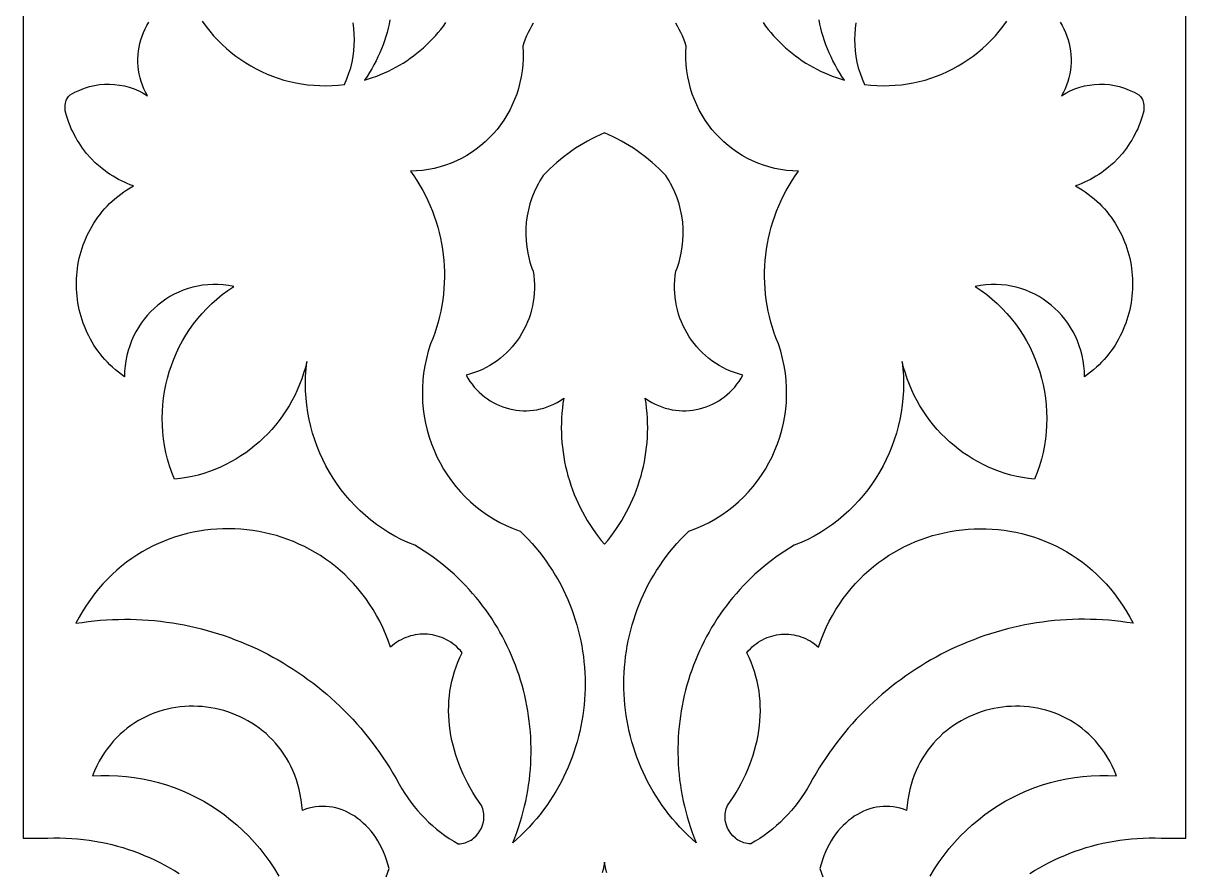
# Model space of a CAD drawing. Extents: x -345 to -255, y -146 to 454.
# Drawn here: x -345.4 to -255.4, y -69.3 to -3.7 of the extents above; entities that cross this region are included whole.
import ezdxf

# ---------------------------------------------------------------- set-up
doc = ezdxf.new("R2010")
doc.units = 0
doc.layers.get('0').update_dxf_attribs({"linetype": 'CONTINUOUS'})

msp = doc.modelspace()

# ---------------------------------------------------------------- linework, layer by layer
for points in [[(-345.424, 154.427), (-345.424, -66.806), (-343.509, -66.806), (-343.044, -66.794), (-342.583, -66.793), (-342.123, -66.805), (-341.667, -66.828), (-341.213, -66.863), (-340.763, -66.909), (-340.316, -66.967), (-339.872, -67.036), (-339.431, -67.116), (-338.995, -67.207), (-338.562, -67.309), (-338.133, -67.421), (-337.708, -67.544), (-337.287, -67.678), (-336.871, -67.821), (-336.459, -67.975), (-336.052, -68.139), (-335.649, -68.312), (-335.252, -68.496), (-334.86, -68.689), (-334.473, -68.891), (-334.091, -69.102), (-333.715, -69.323), (-333.345, -69.552)], [(-267.502, -69.552), (-267.132, -69.323), (-266.756, -69.102), (-266.374, -68.891), (-265.987, -68.689), (-265.595, -68.496), (-265.198, -68.312), (-264.795, -68.139), (-264.388, -67.975), (-263.976, -67.821), (-263.56, -67.678), (-263.139, -67.544), (-262.714, -67.421), (-262.285, -67.309), (-261.852, -67.207), (-261.416, -67.116), (-260.975, -67.036), (-260.531, -66.967), (-260.084, -66.909), (-259.634, -66.863), (-259.18, -66.828), (-258.724, -66.805), (-258.264, -66.793), (-257.803, -66.794), (-257.338, -66.806), (-255.424, -66.806), (-255.424, 154.427)], [(-331.566, -3.544), (-331.285, -3.931), (-330.991, -4.304), (-330.683, -4.663), (-330.362, -5.009), (-330.029, -5.34), (-329.684, -5.656), (-329.327, -5.958), (-328.959, -6.245), (-328.581, -6.516), (-328.193, -6.772), (-327.795, -7.011), (-327.388, -7.234), (-326.973, -7.441), (-326.55, -7.631), (-326.12, -7.804), (-325.682, -7.959), (-325.238, -8.096), (-324.788, -8.216), (-324.333, -8.317), (-323.872, -8.4), (-323.408, -8.463), (-322.939, -8.508), (-322.466, -8.533), (-321.991, -8.539), (-321.513, -8.524), (-321.033, -8.489), (-320.552, -8.433), (-320.367, -8.008), (-320.209, -7.579), (-320.075, -7.147), (-319.968, -6.712), (-319.885, -6.276), (-319.826, -5.839), (-319.792, -5.403), (-319.781, -4.968), (-319.793, -4.535), (-319.829, -4.105), (-319.887, -3.68)], [(-317.035, -3.441), (-317.101, -3.766), (-317.175, -4.089), (-317.259, -4.411), (-317.353, -4.732), (-317.455, -5.051), (-317.567, -5.368), (-317.688, -5.683), (-317.819, -5.996), (-317.96, -6.307), (-318.109, -6.615), (-318.269, -6.921), (-318.438, -7.223), (-318.617, -7.522), (-318.806, -7.819), (-319.005, -8.111), (-318.687, -8.016), (-318.372, -7.913), (-318.061, -7.8), (-317.755, -7.679), (-317.452, -7.55), (-317.154, -7.412), (-316.86, -7.266), (-316.571, -7.112), (-316.287, -6.95), (-316.008, -6.779), (-315.734, -6.602), (-315.465, -6.416), (-315.201, -6.224), (-314.943, -6.023), (-314.69, -5.816), (-314.444, -5.602), (-314.203, -5.38), (-313.968, -5.152), (-313.74, -4.917), (-313.518, -4.676), (-313.302, -4.428), (-313.093, -4.174), (-312.891, -3.914), (-312.696, -3.647)], [(-288.151, -3.647), (-287.956, -3.914), (-287.754, -4.174), (-287.545, -4.428), (-287.329, -4.676), (-287.107, -4.917), (-286.879, -5.152), (-286.644, -5.38), (-286.403, -5.602), (-286.157, -5.816), (-285.904, -6.023), (-285.646, -6.224), (-285.382, -6.416), (-285.113, -6.602), (-284.839, -6.779), (-284.56, -6.95), (-284.276, -7.112), (-283.987, -7.266), (-283.693, -7.412), (-283.395, -7.55), (-283.092, -7.679), (-282.786, -7.8), (-282.475, -7.913), (-282.16, -8.016), (-281.842, -8.111), (-282.041, -7.819), (-282.23, -7.522), (-282.409, -7.223), (-282.578, -6.921), (-282.738, -6.615), (-282.888, -6.307), (-283.028, -5.996), (-283.159, -5.683), (-283.28, -5.368), (-283.392, -5.051), (-283.495, -4.732), (-283.588, -4.411), (-283.672, -4.089), (-283.746, -3.766), (-283.812, -3.441)], [(-280.961, -3.68), (-281.018, -4.105), (-281.054, -4.535), (-281.066, -4.968), (-281.055, -5.403), (-281.021, -5.839), (-280.962, -6.276), (-280.879, -6.712), (-280.772, -7.147), (-280.638, -7.579), (-280.48, -8.008), (-280.295, -8.433), (-279.814, -8.489), (-279.334, -8.524), (-278.856, -8.539), (-278.381, -8.533), (-277.908, -8.508), (-277.44, -8.463), (-276.975, -8.4), (-276.514, -8.317), (-276.059, -8.216), (-275.609, -8.096), (-275.165, -7.959), (-274.727, -7.804), (-274.297, -7.631), (-273.874, -7.441), (-273.459, -7.234), (-273.052, -7.011), (-272.654, -6.772), (-272.266, -6.516), (-271.888, -6.245), (-271.52, -5.958), (-271.163, -5.656), (-270.818, -5.34), (-270.485, -5.009), (-270.164, -4.663), (-269.856, -4.304), (-269.562, -3.931), (-269.281, -3.544)], [(-305.939, -3.696), (-306.08, -3.935), (-306.213, -4.179), (-306.338, -4.429), (-306.455, -4.684), (-306.564, -4.945), (-306.664, -5.21), (-306.756, -5.48), (-306.73, -5.965), (-306.729, -6.445), (-306.753, -6.919), (-306.801, -7.387), (-306.873, -7.848), (-306.967, -8.301), (-307.084, -8.746), (-307.222, -9.181), (-307.382, -9.607), (-307.561, -10.023), (-307.761, -10.427), (-307.98, -10.819), (-308.218, -11.199), (-308.473, -11.566), (-308.746, -11.919), (-309.036, -12.258), (-309.341, -12.581), (-309.663, -12.889), (-309.999, -13.18), (-310.35, -13.453), (-310.714, -13.709), (-311.092, -13.946), (-311.482, -14.164), (-311.884, -14.362), (-312.297, -14.54), (-312.721, -14.696), (-313.155, -14.83), (-313.598, -14.942), (-314.05, -15.03), (-314.511, -15.094), (-314.979, -15.134), (-315.454, -15.148), (-315.195, -15.513), (-314.949, -15.884), (-314.716, -16.263), (-314.496, -16.647), (-314.29, -17.038), (-314.097, -17.434), (-313.917, -17.836), (-313.751, -18.242), (-313.598, -18.653), (-313.459, -19.068), (-313.333, -19.487), (-313.221, -19.91), (-313.122, -20.335), (-313.037, -20.763), (-312.966, -21.194), (-312.908, -21.627), (-312.865, -22.061), (-312.835, -22.497), (-312.819, -22.933), (-312.817, -23.37), (-312.828, -23.808), (-312.854, -24.245), (-312.894, -24.682), (-312.948, -25.118), (-313.016, -25.553), (-313.098, -25.987), (-313.194, -26.418), (-313.305, -26.848), (-313.43, -27.274), (-313.569, -27.698), (-313.723, -28.119), (-313.891, -28.536), (-314.069, -29.096), (-314.217, -29.659), (-314.336, -30.223), (-314.425, -30.788), (-314.486, -31.353), (-314.519, -31.916), (-314.524, -32.477), (-314.502, -33.034), (-314.453, -33.588), (-314.378, -34.136), (-314.277, -34.679), (-314.15, -35.214), (-313.999, -35.742), (-313.823, -36.261), (-313.622, -36.77), (-313.398, -37.269), (-313.151, -37.755), (-312.881, -38.23), (-312.589, -38.691), (-312.275, -39.137), (-311.939, -39.568), (-311.582, -39.983), (-311.205, -40.381), (-310.808, -40.76), (-310.391, -41.121), (-309.954, -41.461), (-309.499, -41.781), (-309.026, -42.079), (-308.535, -42.353), (-308.026, -42.605), (-307.501, -42.831), (-307.232, -42.935), (-306.959, -43.032), (-306.639, -43.345), (-306.33, -43.664), (-306.031, -43.99), (-305.743, -44.322), (-305.465, -44.66), (-305.198, -45.004), (-304.942, -45.353), (-304.696, -45.708), (-304.46, -46.068), (-304.235, -46.432), (-304.021, -46.802), (-303.817, -47.176), (-303.623, -47.554), (-303.44, -47.936), (-303.268, -48.322), (-303.105, -48.711), (-302.954, -49.104), (-302.813, -49.499), (-302.682, -49.898), (-302.562, -50.299), (-302.452, -50.703), (-302.352, -51.109), (-302.263, -51.517), (-302.185, -51.926), (-302.117, -52.337), (-302.059, -52.75), (-302.012, -53.163), (-301.975, -53.578), (-301.948, -53.993), (-301.932, -54.408), (-301.927, -54.824), (-301.931, -55.24), (-301.946, -55.655), (-301.972, -56.07), (-302.008, -56.484), (-302.054, -56.897), (-302.11, -57.309), (-302.177, -57.72), (-302.254, -58.129), (-302.342, -58.536), (-302.44, -58.942), (-302.548, -59.345), (-302.667, -59.745), (-302.796, -60.143), (-302.935, -60.538), (-303.084, -60.929), (-303.244, -61.318), (-303.414, -61.702), (-303.595, -62.083), (-303.786, -62.46), (-303.987, -62.832), (-304.198, -63.2), (-304.419, -63.564), (-304.651, -63.922), (-304.893, -64.275), (-305.146, -64.623), (-305.408, -64.965), (-305.681, -65.301), (-305.964, -65.631), (-306.257, -65.955), (-306.561, -66.272), (-306.875, -66.583), (-307.199, -66.887), (-307.533, -67.183), (-307.372, -66.782), (-307.22, -66.379), (-307.079, -65.975), (-306.947, -65.568), (-306.826, -65.161), (-306.713, -64.752), (-306.611, -64.342), (-306.518, -63.931), (-306.435, -63.52), (-306.361, -63.108), (-306.297, -62.695), (-306.242, -62.282), (-306.196, -61.869), (-306.16, -61.456), (-306.133, -61.043), (-306.115, -60.63), (-306.106, -60.218), (-306.107, -59.806), (-306.116, -59.395), (-306.134, -58.985), (-306.162, -58.576), (-306.198, -58.168), (-306.244, -57.761), (-306.298, -57.356), (-306.36, -56.953), (-306.432, -56.551), (-306.512, -56.152), (-306.601, -55.754), (-306.698, -55.359), (-306.804, -54.966), (-306.918, -54.576), (-307.041, -54.188), (-307.172, -53.804), (-307.311, -53.422), (-307.459, -53.044), (-307.615, -52.669), (-307.779, -52.297), (-307.951, -51.929), (-308.131, -51.565), (-308.319, -51.204), (-308.515, -50.848), (-308.719, -50.496), (-308.931, -50.148), (-309.151, -49.805), (-309.378, -49.467), (-309.614, -49.133), (-309.856, -48.805), (-310.107, -48.481), (-310.365, -48.163), (-310.63, -47.85), (-310.903, -47.543), (-311.184, -47.242), (-311.471, -46.947), (-311.766, -46.657), (-312.069, -46.374), (-312.378, -46.097), (-312.695, -45.827), (-313.019, -45.564), (-313.35, -45.307), (-313.687, -45.057), (-314.032, -44.814), (-314.384, -44.579), (-314.743, -44.351), (-315.108, -44.13), (-315.638, -43.912), (-316.153, -43.672), (-316.654, -43.411), (-317.141, -43.131), (-317.613, -42.832), (-318.069, -42.514), (-318.51, -42.178), (-318.935, -41.826), (-319.343, -41.456), (-319.735, -41.071), (-320.11, -40.671), (-320.468, -40.256), (-320.808, -39.827), (-321.13, -39.385), (-321.434, -38.93), (-321.719, -38.463), (-321.985, -37.985), (-322.232, -37.497), (-322.459, -36.998), (-322.666, -36.49), (-322.853, -35.973), (-323.019, -35.448), (-323.164, -34.916), (-323.287, -34.377), (-323.389, -33.832), (-323.469, -33.281), (-323.526, -32.726), (-323.561, -32.166), (-323.573, -31.603), (-323.561, -31.037), (-323.525, -30.468), (-323.466, -29.899), (-323.582, -30.356), (-323.715, -30.806), (-323.864, -31.248), (-324.03, -31.682), (-324.211, -32.107), (-324.408, -32.523), (-324.619, -32.93), (-324.846, -33.328), (-325.087, -33.715), (-325.341, -34.092), (-325.609, -34.459), (-325.891, -34.814), (-326.185, -35.158), (-326.492, -35.489), (-326.811, -35.809), (-327.141, -36.116), (-327.483, -36.41), (-327.836, -36.691), (-328.2, -36.958), (-328.573, -37.211), (-328.957, -37.45), (-329.35, -37.673), (-329.752, -37.882), (-330.163, -38.075), (-330.583, -38.252), (-331.01, -38.413), (-331.445, -38.557), (-331.888, -38.685), (-332.337, -38.794), (-332.793, -38.887), (-333.255, -38.961), (-333.723, -39.016), (-333.923, -38.503), (-334.099, -37.985), (-334.25, -37.463), (-334.378, -36.939), (-334.482, -36.412), (-334.562, -35.884), (-334.619, -35.355), (-334.653, -34.827), (-334.664, -34.299), (-334.652, -33.772), (-334.618, -33.249), (-334.561, -32.728), (-334.483, -32.21), (-334.383, -31.698), (-334.262, -31.191), (-334.119, -30.689), (-333.955, -30.195), (-333.771, -29.708), (-333.566, -29.229), (-333.34, -28.759), (-333.095, -28.299), (-332.829, -27.849), (-332.544, -27.411), (-332.239, -26.984), (-331.916, -26.571), (-331.573, -26.17), (-331.211, -25.784), (-330.831, -25.413), (-330.433, -25.057), (-330.017, -24.718), (-329.583, -24.396), (-329.131, -24.092), (-329.54, -24.015), (-329.946, -23.963), (-330.35, -23.936), (-330.75, -23.932), (-331.145, -23.952), (-331.535, -23.994), (-331.92, -24.058), (-332.297, -24.144), (-332.668, -24.251), (-333.03, -24.377), (-333.384, -24.524), (-333.729, -24.69), (-334.063, -24.874), (-334.387, -25.075), (-334.699, -25.295), (-335, -25.53), (-335.287, -25.782), (-335.561, -26.049), (-335.82, -26.331), (-336.065, -26.628), (-336.294, -26.938), (-336.507, -27.261), (-336.703, -27.596), (-336.881, -27.943), (-337.04, -28.302), (-337.181, -28.671), (-337.302, -29.05), (-337.402, -29.439), (-337.481, -29.836), (-337.538, -30.241), (-337.573, -30.655), (-337.584, -31.075), (-337.826, -30.901), (-338.06, -30.721), (-338.285, -30.535), (-338.502, -30.343), (-338.712, -30.146), (-338.913, -29.943), (-339.105, -29.735), (-339.29, -29.522), (-339.466, -29.305), (-339.635, -29.083), (-339.795, -28.857), (-339.947, -28.626), (-340.091, -28.392), (-340.227, -28.154), (-340.355, -27.913), (-340.475, -27.668), (-340.586, -27.42), (-340.69, -27.17), (-340.785, -26.917), (-340.873, -26.662), (-340.952, -26.404), (-341.024, -26.144), (-341.087, -25.883), (-341.143, -25.62), (-341.19, -25.356), (-341.229, -25.091), (-341.261, -24.825), (-341.284, -24.558), (-341.3, -24.291), (-341.307, -24.023), (-341.307, -23.756), (-341.299, -23.488), (-341.282, -23.221), (-341.258, -22.955), (-341.226, -22.689), (-341.186, -22.424), (-341.138, -22.161), (-341.083, -21.899), (-341.019, -21.639), (-340.947, -21.38), (-340.868, -21.124), (-340.781, -20.87), (-340.686, -20.618), (-340.583, -20.369), (-340.472, -20.123), (-340.354, -19.881), (-340.228, -19.641), (-340.094, -19.405), (-339.952, -19.173), (-339.802, -18.945), (-339.645, -18.721), (-339.48, -18.502), (-339.307, -18.287), (-339.126, -18.077), (-338.938, -17.872), (-338.742, -17.672), (-338.538, -17.478), (-338.327, -17.289), (-338.108, -17.106), (-337.881, -16.93), (-337.647, -16.76), (-337.404, -16.596), (-337.155, -16.439), (-336.897, -16.289), (-337.134, -16.204), (-337.367, -16.113), (-337.596, -16.014), (-337.821, -15.908), (-338.043, -15.796), (-338.261, -15.677), (-338.475, -15.551), (-338.684, -15.419), (-338.889, -15.281), (-339.09, -15.136), (-339.286, -14.986), (-339.478, -14.829), (-339.846, -14.499), (-340.194, -14.147), (-340.52, -13.775), (-340.825, -13.382), (-341.106, -12.97), (-341.237, -12.757), (-341.363, -12.541), (-341.482, -12.319), (-341.595, -12.094), (-341.701, -11.865), (-341.8, -11.632), (-341.893, -11.395), (-341.979, -11.155), (-342.057, -10.911), (-342.129, -10.664), (-342.167, -10.48), (-342.186, -10.283), (-342.183, -10.08), (-342.156, -9.88), (-342.105, -9.69), (-342.07, -9.601), (-342.027, -9.517), (-341.978, -9.44), (-341.921, -9.37), (-341.857, -9.309), (-341.785, -9.257), (-341.605, -9.15), (-341.423, -9.05), (-341.053, -8.873), (-340.677, -8.726), (-340.295, -8.607), (-339.908, -8.517), (-339.52, -8.455), (-339.13, -8.421), (-338.74, -8.415), (-338.352, -8.435), (-337.966, -8.483), (-337.586, -8.558), (-337.211, -8.658), (-336.843, -8.785), (-336.484, -8.937), (-336.136, -9.114), (-335.799, -9.316), (-335.947, -9.049), (-336.079, -8.775), (-336.194, -8.495), (-336.293, -8.211), (-336.375, -7.922), (-336.44, -7.63), (-336.49, -7.335), (-336.523, -7.038), (-336.54, -6.741), (-336.541, -6.443), (-336.526, -6.145), (-336.496, -5.849), (-336.45, -5.555), (-336.388, -5.264), (-336.311, -4.977), (-336.218, -4.694), (-336.111, -4.416), (-335.988, -4.145), (-335.85, -3.88), (-335.697, -3.623)], [(-265.15, -3.623), (-264.997, -3.88), (-264.859, -4.145), (-264.736, -4.416), (-264.629, -4.694), (-264.536, -4.977), (-264.459, -5.264), (-264.397, -5.555), (-264.351, -5.849), (-264.321, -6.145), (-264.306, -6.443), (-264.307, -6.741), (-264.324, -7.038), (-264.357, -7.335), (-264.407, -7.63), (-264.472, -7.922), (-264.554, -8.211), (-264.653, -8.495), (-264.768, -8.775), (-264.9, -9.049), (-265.049, -9.316), (-264.711, -9.114), (-264.363, -8.937), (-264.004, -8.785), (-263.636, -8.658), (-263.261, -8.558), (-262.881, -8.483), (-262.495, -8.435), (-262.107, -8.415), (-261.717, -8.421), (-261.327, -8.455), (-260.939, -8.517), (-260.552, -8.607), (-260.17, -8.726), (-259.794, -8.873), (-259.424, -9.05), (-259.242, -9.15), (-259.062, -9.257), (-258.99, -9.309), (-258.926, -9.37), (-258.869, -9.44), (-258.82, -9.517), (-258.777, -9.601), (-258.742, -9.69), (-258.691, -9.88), (-258.664, -10.08), (-258.661, -10.283), (-258.68, -10.48), (-258.718, -10.664), (-258.79, -10.911), (-258.868, -11.155), (-258.954, -11.395), (-259.047, -11.632), (-259.146, -11.865), (-259.252, -12.094), (-259.365, -12.319), (-259.484, -12.541), (-259.61, -12.757), (-259.741, -12.97), (-260.022, -13.382), (-260.327, -13.775), (-260.653, -14.147), (-261.001, -14.499), (-261.37, -14.829), (-261.561, -14.986), (-261.757, -15.136), (-261.958, -15.281), (-262.163, -15.419), (-262.372, -15.551), (-262.586, -15.677), (-262.804, -15.796), (-263.026, -15.908), (-263.251, -16.014), (-263.48, -16.113), (-263.713, -16.204), (-263.95, -16.289), (-263.692, -16.439), (-263.443, -16.596), (-263.201, -16.76), (-262.966, -16.93), (-262.739, -17.106), (-262.52, -17.289), (-262.309, -17.478), (-262.105, -17.672), (-261.909, -17.872), (-261.721, -18.077), (-261.54, -18.287), (-261.367, -18.502), (-261.202, -18.721), (-261.045, -18.945), (-260.895, -19.173), (-260.753, -19.405), (-260.619, -19.641), (-260.493, -19.881), (-260.375, -20.123), (-260.264, -20.369), (-260.161, -20.618), (-260.066, -20.87), (-259.979, -21.124), (-259.9, -21.38), (-259.828, -21.639), (-259.765, -21.899), (-259.709, -22.161), (-259.661, -22.424), (-259.621, -22.689), (-259.589, -22.955), (-259.565, -23.221), (-259.548, -23.488), (-259.54, -23.756), (-259.54, -24.023), (-259.547, -24.291), (-259.563, -24.558), (-259.586, -24.825), (-259.618, -25.091), (-259.657, -25.356), (-259.704, -25.62), (-259.76, -25.883), (-259.823, -26.144), (-259.895, -26.404), (-259.974, -26.662), (-260.062, -26.917), (-260.157, -27.17), (-260.261, -27.42), (-260.372, -27.668), (-260.492, -27.913), (-260.62, -28.154), (-260.756, -28.392), (-260.9, -28.626), (-261.052, -28.857), (-261.212, -29.083), (-261.381, -29.305), (-261.557, -29.522), (-261.742, -29.735), (-261.934, -29.943), (-262.135, -30.146), (-262.345, -30.343), (-262.562, -30.535), (-262.787, -30.721), (-263.021, -30.901), (-263.263, -31.075), (-263.274, -30.655), (-263.309, -30.241), (-263.366, -29.836), (-263.445, -29.439), (-263.545, -29.05), (-263.666, -28.671), (-263.807, -28.302), (-263.966, -27.943), (-264.144, -27.596), (-264.34, -27.261), (-264.553, -26.938), (-264.782, -26.628), (-265.027, -26.331), (-265.286, -26.049), (-265.56, -25.782), (-265.847, -25.53), (-266.148, -25.295), (-266.46, -25.075), (-266.784, -24.874), (-267.118, -24.69), (-267.463, -24.524), (-267.817, -24.377), (-268.179, -24.251), (-268.55, -24.144), (-268.927, -24.058), (-269.312, -23.994), (-269.702, -23.952), (-270.097, -23.932), (-270.497, -23.936), (-270.901, -23.963), (-271.307, -24.015), (-271.716, -24.092), (-271.264, -24.396), (-270.83, -24.718), (-270.414, -25.057), (-270.016, -25.413), (-269.636, -25.784), (-269.274, -26.17), (-268.931, -26.571), (-268.608, -26.984), (-268.303, -27.411), (-268.018, -27.849), (-267.752, -28.299), (-267.507, -28.759), (-267.281, -29.229), (-267.076, -29.708), (-266.892, -30.195), (-266.728, -30.689), (-266.585, -31.191), (-266.464, -31.698), (-266.364, -32.21), (-266.286, -32.728), (-266.229, -33.249), (-266.195, -33.772), (-266.183, -34.299), (-266.194, -34.827), (-266.228, -35.355), (-266.285, -35.884), (-266.365, -36.412), (-266.469, -36.939), (-266.597, -37.463), (-266.748, -37.985), (-266.924, -38.503), (-267.124, -39.016), (-267.592, -38.961), (-268.054, -38.887), (-268.51, -38.794), (-268.959, -38.685), (-269.402, -38.557), (-269.837, -38.413), (-270.264, -38.252), (-270.684, -38.075), (-271.095, -37.882), (-271.497, -37.673), (-271.89, -37.45), (-272.274, -37.211), (-272.648, -36.958), (-273.011, -36.691), (-273.364, -36.41), (-273.706, -36.116), (-274.036, -35.809), (-274.355, -35.489), (-274.662, -35.158), (-274.956, -34.814), (-275.238, -34.459), (-275.506, -34.092), (-275.76, -33.715), (-276.001, -33.328), (-276.228, -32.93), (-276.439, -32.523), (-276.636, -32.107), (-276.817, -31.682), (-276.983, -31.248), (-277.132, -30.806), (-277.265, -30.356), (-277.381, -29.899), (-277.322, -30.468), (-277.286, -31.037), (-277.274, -31.603), (-277.286, -32.166), (-277.321, -32.726), (-277.378, -33.281), (-277.458, -33.832), (-277.56, -34.377), (-277.683, -34.916), (-277.828, -35.448), (-277.994, -35.973), (-278.181, -36.49), (-278.388, -36.998), (-278.615, -37.497), (-278.862, -37.985), (-279.128, -38.463), (-279.413, -38.93), (-279.717, -39.385), (-280.039, -39.827), (-280.379, -40.256), (-280.737, -40.671), (-281.112, -41.071), (-281.504, -41.456), (-281.912, -41.826), (-282.337, -42.178), (-282.778, -42.514), (-283.234, -42.832), (-283.706, -43.131), (-284.193, -43.411), (-284.694, -43.672), (-285.21, -43.912), (-285.739, -44.13), (-286.104, -44.351), (-286.463, -44.579), (-286.815, -44.814), (-287.16, -45.057), (-287.497, -45.307), (-287.828, -45.564), (-288.152, -45.827), (-288.469, -46.097), (-288.778, -46.374), (-289.081, -46.657), (-289.376, -46.947), (-289.663, -47.242), (-289.944, -47.543), (-290.217, -47.85), (-290.482, -48.163), (-290.74, -48.481), (-290.991, -48.805), (-291.234, -49.133), (-291.469, -49.467), (-291.696, -49.805), (-291.916, -50.148), (-292.128, -50.496), (-292.332, -50.848), (-292.528, -51.204), (-292.716, -51.565), (-292.896, -51.929), (-293.068, -52.297), (-293.232, -52.669), (-293.388, -53.044), (-293.536, -53.422), (-293.675, -53.804), (-293.806, -54.188), (-293.929, -54.576), (-294.043, -54.966), (-294.149, -55.359), (-294.246, -55.754), (-294.335, -56.152), (-294.415, -56.551), (-294.487, -56.953), (-294.549, -57.356), (-294.604, -57.761), (-294.649, -58.168), (-294.685, -58.576), (-294.713, -58.985), (-294.731, -59.395), (-294.741, -59.806), (-294.741, -60.218), (-294.732, -60.63), (-294.714, -61.043), (-294.687, -61.456), (-294.651, -61.869), (-294.605, -62.282), (-294.551, -62.695), (-294.486, -63.108), (-294.412, -63.52), (-294.329, -63.931), (-294.236, -64.342), (-294.134, -64.752), (-294.021, -65.161), (-293.9, -65.568), (-293.768, -65.975), (-293.627, -66.379), (-293.475, -66.782), (-293.314, -67.183), (-293.648, -66.887), (-293.972, -66.583), (-294.286, -66.272), (-294.59, -65.955), (-294.883, -65.631), (-295.166, -65.301), (-295.439, -64.965), (-295.701, -64.623), (-295.954, -64.275), (-296.196, -63.922), (-296.428, -63.564), (-296.649, -63.2), (-296.86, -62.832), (-297.061, -62.46), (-297.252, -62.083), (-297.433, -61.702), (-297.603, -61.318), (-297.763, -60.929), (-297.912, -60.538), (-298.051, -60.143), (-298.18, -59.745), (-298.299, -59.345), (-298.407, -58.942), (-298.505, -58.536), (-298.593, -58.129), (-298.67, -57.72), (-298.737, -57.309), (-298.793, -56.897), (-298.839, -56.484), (-298.875, -56.07), (-298.901, -55.655), (-298.916, -55.24), (-298.92, -54.824), (-298.915, -54.408), (-298.899, -53.993), (-298.872, -53.578), (-298.835, -53.163), (-298.788, -52.75), (-298.73, -52.337), (-298.662, -51.926), (-298.584, -51.517), (-298.495, -51.109), (-298.395, -50.703), (-298.285, -50.299), (-298.165, -49.898), (-298.034, -49.499), (-297.893, -49.104), (-297.742, -48.711), (-297.579, -48.322), (-297.407, -47.936), (-297.224, -47.554), (-297.03, -47.176), (-296.826, -46.802), (-296.612, -46.432), (-296.387, -46.068), (-296.151, -45.708), (-295.905, -45.353), (-295.649, -45.004), (-295.382, -44.66), (-295.104, -44.322), (-294.816, -43.99), (-294.517, -43.664), (-294.208, -43.345), (-293.888, -43.032), (-293.346, -42.831), (-292.821, -42.605), (-292.312, -42.353), (-291.821, -42.079), (-291.348, -41.781), (-290.893, -41.461), (-290.456, -41.121), (-290.039, -40.76), (-289.642, -40.381), (-289.265, -39.983), (-288.908, -39.568), (-288.573, -39.137), (-288.258, -38.691), (-287.966, -38.23), (-287.696, -37.755), (-287.449, -37.269), (-287.225, -36.77), (-287.024, -36.261), (-286.848, -35.742), (-286.697, -35.214), (-286.57, -34.679), (-286.469, -34.136), (-286.394, -33.588), (-286.345, -33.034), (-286.323, -32.477), (-286.328, -31.916), (-286.361, -31.353), (-286.422, -30.788), (-286.512, -30.223), (-286.63, -29.659), (-286.778, -29.096), (-286.956, -28.536), (-287.124, -28.119), (-287.278, -27.698), (-287.417, -27.274), (-287.542, -26.848), (-287.653, -26.418), (-287.749, -25.987), (-287.831, -25.553), (-287.899, -25.118), (-287.953, -24.682), (-287.993, -24.245), (-288.019, -23.808), (-288.03, -23.37), (-288.028, -22.933), (-288.012, -22.497), (-287.982, -22.061), (-287.939, -21.627), (-287.881, -21.194), (-287.81, -20.763), (-287.725, -20.335), (-287.626, -19.91), (-287.514, -19.487), (-287.388, -19.068), (-287.249, -18.653), (-287.096, -18.242), (-286.93, -17.836), (-286.75, -17.434), (-286.557, -17.038), (-286.351, -16.647), (-286.131, -16.263), (-285.898, -15.884), (-285.652, -15.513), (-285.393, -15.148), (-285.868, -15.134), (-286.336, -15.094), (-286.797, -15.03), (-287.249, -14.942), (-287.692, -14.83), (-288.126, -14.696), (-288.55, -14.54), (-288.963, -14.362), (-289.365, -14.164), (-289.755, -13.946), (-290.133, -13.709), (-290.497, -13.453), (-290.848, -13.18), (-291.184, -12.889), (-291.506, -12.581), (-291.811, -12.258), (-292.101, -11.919), (-292.374, -11.566), (-292.63, -11.199), (-292.867, -10.819), (-293.086, -10.427), (-293.286, -10.023), (-293.465, -9.607), (-293.625, -9.181), (-293.763, -8.746), (-293.88, -8.301), (-293.974, -7.848), (-294.046, -7.387), (-294.094, -6.919), (-294.118, -6.445), (-294.117, -5.965), (-294.091, -5.48), (-294.183, -5.21), (-294.283, -4.945), (-294.392, -4.684), (-294.509, -4.429), (-294.634, -4.179), (-294.767, -3.935), (-294.908, -3.696)], [(-317.334, -69.797), (-317.105, -69.152), (-317.192, -68.817), (-317.292, -68.491), (-317.404, -68.175), (-317.528, -67.87), (-317.664, -67.575), (-317.81, -67.291), (-317.967, -67.019), (-318.134, -66.758), (-318.31, -66.508), (-318.495, -66.271), (-318.689, -66.046), (-318.89, -65.834), (-319.099, -65.635), (-319.315, -65.449), (-319.537, -65.276), (-319.765, -65.117), (-319.999, -64.972), (-320.237, -64.842), (-320.48, -64.726), (-320.727, -64.625), (-320.977, -64.539), (-321.23, -64.468), (-321.486, -64.413), (-321.744, -64.374), (-322.003, -64.352), (-322.263, -64.346), (-322.524, -64.357), (-322.785, -64.385), (-323.045, -64.43), (-323.304, -64.493), (-323.561, -64.574), (-323.817, -64.673), (-323.853, -64.249), (-323.905, -63.836), (-323.974, -63.433), (-324.058, -63.041), (-324.158, -62.66), (-324.272, -62.289), (-324.401, -61.93), (-324.544, -61.581), (-324.7, -61.244), (-324.869, -60.917), (-325.05, -60.602), (-325.243, -60.298), (-325.448, -60.005), (-325.664, -59.724), (-325.891, -59.455), (-326.127, -59.197), (-326.373, -58.95), (-326.629, -58.716), (-326.893, -58.493), (-327.165, -58.282), (-327.445, -58.083), (-327.732, -57.896), (-328.026, -57.722), (-328.326, -57.559), (-328.632, -57.409), (-328.943, -57.272), (-329.259, -57.146), (-329.58, -57.034), (-329.905, -56.933), (-330.233, -56.846), (-330.564, -56.771), (-330.897, -56.709), (-331.233, -56.661), (-331.57, -56.625), (-331.909, -56.602), (-332.247, -56.592), (-332.587, -56.596), (-332.925, -56.613), (-333.263, -56.643), (-333.6, -56.687), (-333.935, -56.744), (-334.268, -56.815), (-334.598, -56.9), (-334.925, -56.999), (-335.248, -57.111), (-335.568, -57.237), (-335.882, -57.377), (-336.192, -57.532), (-336.496, -57.7), (-336.794, -57.883), (-337.086, -58.081), (-337.371, -58.292), (-337.648, -58.518), (-337.917, -58.759), (-338.178, -59.014), (-338.431, -59.284), (-338.674, -59.569), (-338.907, -59.869), (-339.13, -60.183), (-339.342, -60.513), (-339.543, -60.858), (-339.733, -61.218), (-339.91, -61.593), (-340.075, -61.984), (-339.416, -61.952), (-338.761, -61.948), (-338.11, -61.972), (-337.465, -62.024), (-336.826, -62.102), (-336.193, -62.208), (-335.568, -62.339), (-334.951, -62.496), (-334.343, -62.679), (-333.743, -62.886), (-333.154, -63.117), (-332.576, -63.372), (-332.009, -63.651), (-331.454, -63.952), (-330.912, -64.276), (-330.383, -64.622), (-329.868, -64.989), (-329.369, -65.377), (-328.884, -65.786), (-328.416, -66.215), (-327.964, -66.664), (-327.53, -67.132), (-327.114, -67.619), (-326.716, -68.124), (-326.339, -68.647), (-325.981, -69.187), (-325.644, -69.744)], [(-275.203, -69.744), (-274.866, -69.187), (-274.508, -68.647), (-274.131, -68.124), (-273.733, -67.619), (-273.317, -67.132), (-272.883, -66.664), (-272.431, -66.215), (-271.963, -65.786), (-271.479, -65.377), (-270.979, -64.989), (-270.464, -64.622), (-269.935, -64.276), (-269.393, -63.952), (-268.838, -63.651), (-268.271, -63.372), (-267.693, -63.117), (-267.104, -62.886), (-266.504, -62.679), (-265.896, -62.496), (-265.279, -62.339), (-264.654, -62.208), (-264.021, -62.102), (-263.382, -62.024), (-262.737, -61.972), (-262.086, -61.948), (-261.431, -61.952), (-260.772, -61.984), (-260.937, -61.593), (-261.114, -61.218), (-261.304, -60.858), (-261.505, -60.513), (-261.717, -60.183), (-261.94, -59.869), (-262.173, -59.569), (-262.416, -59.284), (-262.669, -59.014), (-262.93, -58.759), (-263.199, -58.518), (-263.476, -58.292), (-263.761, -58.081), (-264.053, -57.883), (-264.351, -57.7), (-264.655, -57.532), (-264.965, -57.377), (-265.279, -57.237), (-265.599, -57.111), (-265.922, -56.999), (-266.249, -56.9), (-266.579, -56.815), (-266.912, -56.744), (-267.247, -56.687), (-267.584, -56.643), (-267.922, -56.613), (-268.26, -56.596), (-268.6, -56.592), (-268.938, -56.602), (-269.277, -56.625), (-269.614, -56.661), (-269.95, -56.709), (-270.283, -56.771), (-270.614, -56.846), (-270.942, -56.933), (-271.267, -57.034), (-271.588, -57.146), (-271.904, -57.272), (-272.215, -57.409), (-272.521, -57.559), (-272.821, -57.722), (-273.115, -57.896), (-273.402, -58.083), (-273.682, -58.282), (-273.954, -58.493), (-274.218, -58.716), (-274.474, -58.95), (-274.72, -59.197), (-274.956, -59.455), (-275.183, -59.724), (-275.399, -60.005), (-275.604, -60.298), (-275.797, -60.602), (-275.978, -60.917), (-276.147, -61.244), (-276.303, -61.581), (-276.446, -61.93), (-276.575, -62.289), (-276.689, -62.66), (-276.789, -63.041), (-276.873, -63.433), (-276.942, -63.836), (-276.994, -64.249), (-277.03, -64.673), (-277.286, -64.574), (-277.543, -64.493), (-277.802, -64.43), (-278.063, -64.385), (-278.323, -64.357), (-278.584, -64.346), (-278.844, -64.352), (-279.103, -64.374), (-279.361, -64.413), (-279.617, -64.468), (-279.87, -64.539), (-280.12, -64.625), (-280.367, -64.726), (-280.61, -64.842), (-280.848, -64.972), (-281.082, -65.117), (-281.31, -65.276), (-281.532, -65.449), (-281.748, -65.635), (-281.957, -65.834), (-282.158, -66.046), (-282.352, -66.271), (-282.537, -66.508), (-282.713, -66.758), (-282.88, -67.019), (-283.037, -67.291), (-283.183, -67.575), (-283.319, -67.87), (-283.443, -68.175), (-283.555, -68.491), (-283.655, -68.817), (-283.742, -69.152), (-283.513, -69.797)], [(-300.248, -69.504), (-300.319, -69.23), (-300.378, -68.951), (-300.424, -68.668), (-300.424, -68.673), (-300.423, -68.668), (-300.469, -68.951), (-300.528, -69.23), (-300.599, -69.504)]]:
    msp.add_lwpolyline(points)
for points in [[(-300.424, -44.047), (-300.178, -43.754), (-299.942, -43.455), (-299.714, -43.151), (-299.496, -42.84), (-299.286, -42.525), (-299.086, -42.204), (-298.895, -41.878), (-298.713, -41.548), (-298.54, -41.213), (-298.377, -40.874), (-298.223, -40.53), (-298.079, -40.183), (-297.944, -39.832), (-297.818, -39.477), (-297.702, -39.12), (-297.596, -38.759), (-297.5, -38.395), (-297.413, -38.029), (-297.337, -37.66), (-297.27, -37.289), (-297.213, -36.916), (-297.167, -36.542), (-297.13, -36.165), (-297.103, -35.788), (-297.087, -35.409), (-297.081, -35.029), (-297.086, -34.648), (-297.1, -34.267), (-297.126, -33.886), (-297.161, -33.505), (-297.208, -33.123), (-297.265, -32.742), (-297.019, -32.909), (-296.768, -33.059), (-296.513, -33.193), (-296.254, -33.311), (-295.992, -33.413), (-295.727, -33.5), (-295.461, -33.571), (-295.193, -33.627), (-294.924, -33.669), (-294.654, -33.695), (-294.385, -33.707), (-294.116, -33.704), (-293.848, -33.688), (-293.582, -33.657), (-293.319, -33.612), (-293.058, -33.554), (-292.801, -33.483), (-292.547, -33.399), (-292.298, -33.301), (-292.054, -33.191), (-291.815, -33.068), (-291.583, -32.933), (-291.357, -32.786), (-291.138, -32.627), (-290.927, -32.456), (-290.724, -32.274), (-290.53, -32.08), (-290.346, -31.876), (-290.171, -31.66), (-290.006, -31.433), (-289.853, -31.197), (-289.711, -30.949), (-290.039, -30.861), (-290.359, -30.758), (-290.671, -30.64), (-290.975, -30.508), (-291.27, -30.362), (-291.557, -30.202), (-291.834, -30.03), (-292.102, -29.846), (-292.36, -29.649), (-292.608, -29.441), (-292.845, -29.222), (-293.072, -28.993), (-293.287, -28.753), (-293.492, -28.504), (-293.684, -28.246), (-293.865, -27.979), (-294.034, -27.704), (-294.19, -27.421), (-294.333, -27.13), (-294.463, -26.833), (-294.58, -26.53), (-294.683, -26.221), (-294.773, -25.906), (-294.847, -25.586), (-294.908, -25.262), (-294.953, -24.934), (-294.983, -24.602), (-294.998, -24.267), (-294.997, -23.929), (-294.979, -23.59), (-294.946, -23.248), (-294.895, -22.906), (-294.895, -22.906), (-294.807, -22.675), (-294.726, -22.443), (-294.653, -22.209), (-294.587, -21.973), (-294.478, -21.498), (-294.398, -21.02), (-294.347, -20.539), (-294.326, -20.057), (-294.333, -19.576), (-294.37, -19.096), (-294.435, -18.62), (-294.529, -18.148), (-294.651, -17.682), (-294.802, -17.223), (-294.981, -16.774), (-295.188, -16.334), (-295.302, -16.119), (-295.423, -15.906), (-295.55, -15.697), (-295.685, -15.491), (-295.939, -15.228), (-296.2, -14.972), (-296.467, -14.723), (-296.74, -14.481), (-297.018, -14.247), (-297.302, -14.02), (-297.592, -13.801), (-297.887, -13.589), (-298.188, -13.386), (-298.493, -13.19), (-298.803, -13.002), (-299.118, -12.823), (-299.438, -12.652), (-299.762, -12.489), (-300.091, -12.334), (-300.424, -12.188), (-300.756, -12.334), (-301.085, -12.489), (-301.409, -12.652), (-301.729, -12.823), (-302.044, -13.002), (-302.354, -13.19), (-302.659, -13.386), (-302.96, -13.589), (-303.255, -13.801), (-303.545, -14.02), (-303.829, -14.247), (-304.107, -14.481), (-304.38, -14.723), (-304.647, -14.972), (-304.908, -15.228), (-305.162, -15.491), (-305.297, -15.697), (-305.424, -15.906), (-305.545, -16.119), (-305.659, -16.334), (-305.866, -16.774), (-306.045, -17.223), (-306.196, -17.682), (-306.318, -18.148), (-306.412, -18.62), (-306.477, -19.096), (-306.514, -19.576), (-306.522, -20.057), (-306.5, -20.539), (-306.449, -21.02), (-306.369, -21.498), (-306.26, -21.973), (-306.194, -22.209), (-306.121, -22.443), (-306.04, -22.675), (-305.952, -22.906), (-305.952, -22.906), (-305.901, -23.248), (-305.868, -23.59), (-305.851, -23.929), (-305.849, -24.267), (-305.864, -24.602), (-305.894, -24.934), (-305.939, -25.262), (-306, -25.586), (-306.075, -25.906), (-306.164, -26.221), (-306.267, -26.53), (-306.384, -26.833), (-306.514, -27.13), (-306.657, -27.421), (-306.813, -27.704), (-306.982, -27.979), (-307.163, -28.246), (-307.355, -28.504), (-307.56, -28.753), (-307.775, -28.993), (-308.002, -29.222), (-308.24, -29.441), (-308.487, -29.649), (-308.745, -29.846), (-309.013, -30.03), (-309.29, -30.202), (-309.577, -30.362), (-309.872, -30.508), (-310.176, -30.64), (-310.488, -30.758), (-310.808, -30.861), (-311.136, -30.949), (-310.994, -31.197), (-310.841, -31.433), (-310.676, -31.66), (-310.501, -31.876), (-310.317, -32.08), (-310.123, -32.274), (-309.92, -32.456), (-309.709, -32.627), (-309.49, -32.786), (-309.264, -32.933), (-309.032, -33.068), (-308.793, -33.191), (-308.549, -33.301), (-308.3, -33.399), (-308.046, -33.483), (-307.789, -33.554), (-307.528, -33.612), (-307.265, -33.657), (-306.999, -33.688), (-306.731, -33.704), (-306.462, -33.707), (-306.193, -33.695), (-305.923, -33.669), (-305.654, -33.627), (-305.386, -33.571), (-305.12, -33.5), (-304.855, -33.413), (-304.593, -33.311), (-304.334, -33.193), (-304.079, -33.059), (-303.828, -32.909), (-303.582, -32.742), (-303.639, -33.123), (-303.686, -33.505), (-303.721, -33.886), (-303.747, -34.267), (-303.761, -34.648), (-303.766, -35.029), (-303.76, -35.409), (-303.744, -35.788), (-303.717, -36.165), (-303.681, -36.542), (-303.634, -36.916), (-303.577, -37.289), (-303.51, -37.66), (-303.434, -38.029), (-303.347, -38.395), (-303.251, -38.759), (-303.145, -39.12), (-303.029, -39.477), (-302.903, -39.832), (-302.768, -40.183), (-302.624, -40.53), (-302.47, -40.874), (-302.307, -41.213), (-302.134, -41.548), (-301.952, -41.878), (-301.761, -42.204), (-301.561, -42.525), (-301.351, -42.84), (-301.133, -43.151), (-300.905, -43.455), (-300.669, -43.754)], [(-311.74, -67.258), (-311.605, -67.247), (-311.473, -67.227), (-311.344, -67.2), (-311.219, -67.165), (-311.098, -67.122), (-310.98, -67.072), (-310.867, -67.015), (-310.758, -66.952), (-310.654, -66.882), (-310.554, -66.806), (-310.369, -66.638), (-310.206, -66.45), (-310.065, -66.245), (-309.949, -66.025), (-309.858, -65.792), (-309.795, -65.55), (-309.774, -65.426), (-309.761, -65.3), (-309.755, -65.173), (-309.757, -65.046), (-309.767, -64.918), (-309.785, -64.789), (-309.812, -64.661), (-309.847, -64.533), (-309.891, -64.405), (-309.944, -64.279), (-310.176, -63.946), (-310.399, -63.608), (-310.612, -63.264), (-310.814, -62.916), (-311.006, -62.564), (-311.188, -62.207), (-311.359, -61.846), (-311.519, -61.482), (-311.667, -61.115), (-311.804, -60.745), (-311.929, -60.372), (-312.042, -59.996), (-312.143, -59.619), (-312.232, -59.24), (-312.308, -58.859), (-312.371, -58.477), (-312.421, -58.094), (-312.458, -57.711), (-312.481, -57.327), (-312.49, -56.943), (-312.485, -56.56), (-312.466, -56.177), (-312.433, -55.795), (-312.385, -55.414), (-312.322, -55.035), (-312.244, -54.657), (-312.15, -54.281), (-312.041, -53.908), (-311.916, -53.538), (-311.775, -53.17), (-311.618, -52.805), (-311.444, -52.444), (-311.578, -52.287), (-311.718, -52.139), (-311.864, -51.999), (-312.015, -51.869), (-312.172, -51.748), (-312.333, -51.635), (-312.499, -51.532), (-312.668, -51.439), (-312.842, -51.354), (-313.018, -51.279), (-313.198, -51.213), (-313.38, -51.156), (-313.564, -51.108), (-313.75, -51.07), (-313.938, -51.041), (-314.126, -51.022), (-314.315, -51.012), (-314.505, -51.011), (-314.695, -51.02), (-314.884, -51.039), (-315.072, -51.067), (-315.259, -51.105), (-315.445, -51.152), (-315.629, -51.209), (-315.81, -51.275), (-315.989, -51.352), (-316.165, -51.438), (-316.338, -51.533), (-316.507, -51.639), (-316.672, -51.754), (-316.832, -51.879), (-316.988, -52.014), (-317.174, -51.492), (-317.376, -50.985), (-317.594, -50.493), (-317.827, -50.016), (-318.075, -49.554), (-318.337, -49.107), (-318.613, -48.675), (-318.902, -48.259), (-319.204, -47.857), (-319.519, -47.47), (-319.845, -47.099), (-320.182, -46.743), (-320.531, -46.403), (-320.89, -46.077), (-321.258, -45.767), (-321.637, -45.473), (-322.024, -45.193), (-322.419, -44.93), (-322.822, -44.682), (-323.233, -44.449), (-323.651, -44.232), (-324.076, -44.031), (-324.506, -43.845), (-324.942, -43.675), (-325.383, -43.521), (-325.828, -43.382), (-326.278, -43.259), (-326.731, -43.152), (-327.187, -43.062), (-327.646, -42.986), (-328.107, -42.927), (-328.57, -42.884), (-329.034, -42.857), (-329.498, -42.846), (-329.963, -42.851), (-330.427, -42.873), (-330.891, -42.91), (-331.353, -42.964), (-331.814, -43.033), (-332.272, -43.12), (-332.728, -43.222), (-333.18, -43.341), (-333.629, -43.476), (-334.074, -43.628), (-334.514, -43.796), (-334.949, -43.981), (-335.378, -44.182), (-335.801, -44.4), (-336.217, -44.634), (-336.627, -44.885), (-337.028, -45.153), (-337.422, -45.438), (-337.807, -45.739), (-338.184, -46.057), (-338.55, -46.392), (-338.907, -46.744), (-339.253, -47.112), (-339.589, -47.498), (-339.912, -47.9), (-340.224, -48.32), (-340.524, -48.757), (-340.81, -49.211), (-341.083, -49.682), (-341.343, -50.17), (-340.871, -50.097), (-340.399, -50.035), (-339.927, -49.981), (-339.456, -49.938), (-338.985, -49.904), (-338.515, -49.879), (-338.046, -49.864), (-337.578, -49.858), (-337.111, -49.861), (-336.645, -49.873), (-336.18, -49.895), (-335.716, -49.925), (-335.254, -49.965), (-334.794, -50.014), (-334.335, -50.071), (-333.878, -50.138), (-333.423, -50.213), (-332.97, -50.297), (-332.52, -50.39), (-332.071, -50.491), (-331.625, -50.601), (-331.181, -50.719), (-330.74, -50.846), (-330.302, -50.981), (-329.867, -51.125), (-329.434, -51.276), (-329.005, -51.437), (-328.579, -51.605), (-328.156, -51.781), (-327.736, -51.966), (-327.32, -52.158), (-326.908, -52.358), (-326.5, -52.567), (-326.095, -52.783), (-325.694, -53.007), (-325.298, -53.238), (-324.906, -53.477), (-324.518, -53.724), (-324.134, -53.979), (-323.755, -54.241), (-323.381, -54.51), (-323.011, -54.787), (-322.647, -55.071), (-322.287, -55.362), (-321.932, -55.66), (-321.583, -55.966), (-321.239, -56.279), (-320.901, -56.598), (-320.568, -56.925), (-320.241, -57.259), (-319.92, -57.599), (-319.605, -57.947), (-319.295, -58.301), (-318.992, -58.662), (-318.695, -59.029), (-318.405, -59.403), (-318.121, -59.783), (-317.844, -60.17), (-317.573, -60.564), (-317.309, -60.963), (-317.052, -61.37), (-316.803, -61.782), (-316.56, -62.2), (-316.325, -62.625), (-316.115, -62.987), (-315.894, -63.341), (-315.662, -63.686), (-315.419, -64.022), (-315.164, -64.349), (-314.9, -64.666), (-314.625, -64.973), (-314.34, -65.27), (-314.046, -65.557), (-313.742, -65.834), (-313.43, -66.099), (-313.108, -66.354), (-312.778, -66.597), (-312.44, -66.829), (-312.094, -67.049)], [(-289.107, -67.258), (-289.243, -67.247), (-289.374, -67.227), (-289.503, -67.2), (-289.628, -67.165), (-289.749, -67.122), (-289.867, -67.072), (-289.98, -67.015), (-290.089, -66.952), (-290.193, -66.882), (-290.293, -66.806), (-290.478, -66.638), (-290.641, -66.45), (-290.782, -66.245), (-290.898, -66.025), (-290.989, -65.792), (-291.052, -65.55), (-291.073, -65.426), (-291.086, -65.3), (-291.092, -65.173), (-291.09, -65.046), (-291.08, -64.918), (-291.062, -64.789), (-291.035, -64.661), (-291, -64.533), (-290.956, -64.405), (-290.903, -64.279), (-290.671, -63.946), (-290.448, -63.608), (-290.235, -63.264), (-290.033, -62.916), (-289.841, -62.564), (-289.659, -62.207), (-289.488, -61.846), (-289.328, -61.482), (-289.18, -61.115), (-289.043, -60.745), (-288.918, -60.372), (-288.805, -59.996), (-288.704, -59.619), (-288.615, -59.24), (-288.539, -58.859), (-288.476, -58.477), (-288.426, -58.094), (-288.389, -57.711), (-288.366, -57.327), (-288.357, -56.943), (-288.362, -56.56), (-288.381, -56.177), (-288.414, -55.795), (-288.462, -55.414), (-288.525, -55.035), (-288.603, -54.657), (-288.697, -54.281), (-288.806, -53.908), (-288.931, -53.538), (-289.072, -53.17), (-289.229, -52.805), (-289.403, -52.444), (-289.269, -52.287), (-289.129, -52.139), (-288.983, -51.999), (-288.832, -51.869), (-288.675, -51.748), (-288.514, -51.635), (-288.348, -51.532), (-288.179, -51.439), (-288.005, -51.354), (-287.829, -51.279), (-287.649, -51.213), (-287.467, -51.156), (-287.283, -51.108), (-287.097, -51.07), (-286.909, -51.041), (-286.721, -51.022), (-286.532, -51.012), (-286.342, -51.011), (-286.152, -51.02), (-285.963, -51.039), (-285.775, -51.067), (-285.588, -51.105), (-285.402, -51.152), (-285.218, -51.209), (-285.037, -51.275), (-284.858, -51.352), (-284.682, -51.438), (-284.509, -51.533), (-284.34, -51.639), (-284.175, -51.754), (-284.015, -51.879), (-283.859, -52.014), (-283.673, -51.492), (-283.471, -50.985), (-283.253, -50.493), (-283.02, -50.016), (-282.772, -49.554), (-282.51, -49.107), (-282.234, -48.675), (-281.945, -48.259), (-281.643, -47.857), (-281.328, -47.47), (-281.002, -47.099), (-280.665, -46.743), (-280.316, -46.403), (-279.957, -46.077), (-279.589, -45.767), (-279.211, -45.473), (-278.824, -45.193), (-278.428, -44.93), (-278.025, -44.682), (-277.614, -44.449), (-277.196, -44.232), (-276.772, -44.031), (-276.341, -43.845), (-275.905, -43.675), (-275.464, -43.521), (-275.019, -43.382), (-274.569, -43.259), (-274.116, -43.152), (-273.66, -43.062), (-273.201, -42.986), (-272.74, -42.927), (-272.277, -42.884), (-271.813, -42.857), (-271.349, -42.846), (-270.884, -42.851), (-270.42, -42.873), (-269.956, -42.91), (-269.494, -42.964), (-269.033, -43.033), (-268.575, -43.12), (-268.119, -43.222), (-267.667, -43.341), (-267.218, -43.476), (-266.773, -43.628), (-266.333, -43.796), (-265.898, -43.981), (-265.469, -44.182), (-265.046, -44.4), (-264.63, -44.634), (-264.22, -44.885), (-263.819, -45.153), (-263.425, -45.438), (-263.04, -45.739), (-262.663, -46.057), (-262.297, -46.392), (-261.94, -46.744), (-261.594, -47.112), (-261.258, -47.498), (-260.935, -47.9), (-260.623, -48.32), (-260.323, -48.757), (-260.037, -49.211), (-259.764, -49.682), (-259.504, -50.17), (-259.976, -50.097), (-260.448, -50.035), (-260.92, -49.981), (-261.391, -49.938), (-261.862, -49.904), (-262.332, -49.879), (-262.801, -49.864), (-263.269, -49.858), (-263.736, -49.861), (-264.202, -49.873), (-264.667, -49.895), (-265.131, -49.925), (-265.593, -49.965), (-266.053, -50.014), (-266.512, -50.071), (-266.969, -50.138), (-267.424, -50.213), (-267.877, -50.297), (-268.328, -50.39), (-268.776, -50.491), (-269.222, -50.601), (-269.666, -50.719), (-270.107, -50.846), (-270.545, -50.981), (-270.98, -51.125), (-271.413, -51.276), (-271.842, -51.437), (-272.268, -51.605), (-272.691, -51.781), (-273.111, -51.966), (-273.527, -52.158), (-273.939, -52.358), (-274.347, -52.567), (-274.752, -52.783), (-275.153, -53.007), (-275.549, -53.238), (-275.942, -53.477), (-276.33, -53.724), (-276.713, -53.979), (-277.092, -54.241), (-277.466, -54.51), (-277.836, -54.787), (-278.201, -55.071), (-278.56, -55.362), (-278.915, -55.66), (-279.264, -55.966), (-279.608, -56.279), (-279.946, -56.598), (-280.279, -56.925), (-280.606, -57.259), (-280.927, -57.599), (-281.242, -57.947), (-281.552, -58.301), (-281.855, -58.662), (-282.152, -59.029), (-282.442, -59.403), (-282.726, -59.783), (-283.003, -60.17), (-283.274, -60.564), (-283.538, -60.963), (-283.795, -61.37), (-284.044, -61.782), (-284.287, -62.2), (-284.522, -62.625), (-284.732, -62.987), (-284.953, -63.341), (-285.185, -63.686), (-285.428, -64.022), (-285.683, -64.349), (-285.947, -64.666), (-286.222, -64.973), (-286.507, -65.27), (-286.801, -65.557), (-287.105, -65.834), (-287.417, -66.099), (-287.739, -66.354), (-288.069, -66.597), (-288.407, -66.829), (-288.754, -67.049)]]:
    msp.add_lwpolyline(points, close=True)

doc.saveas('drawing.dxf')
